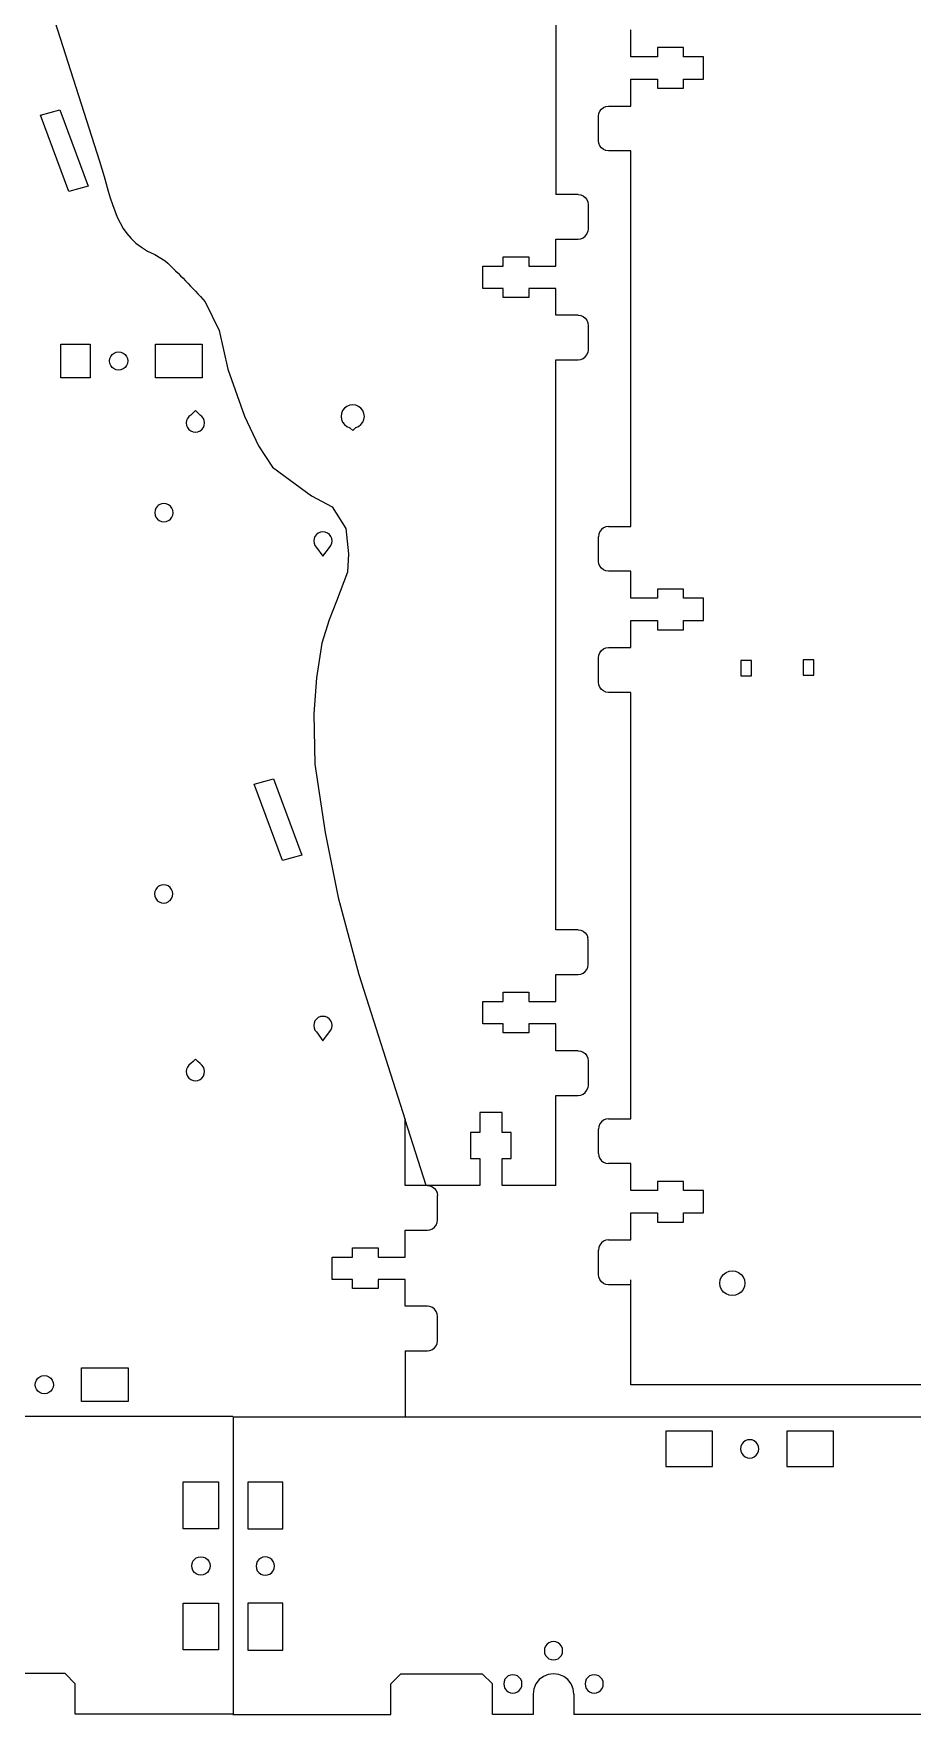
# Model space of a CAD drawing. Extents: x -217 to 602, y -128 to 416.
# Drawn here: x 201.7 to 374.6, y -127.7 to 202.8 of the extents above; entities that cross this region are included whole.
import ezdxf

# ---------------------------------------------------------------- set-up
doc = ezdxf.new("R2010")
doc.units = 0
doc.layers.add('Layer_1', color=7, linetype='CONTINUOUS')

msp = doc.modelspace()

# ---------------------------------------------------------------- linework, layer by layer
at = {"layer": 'Layer_1', "color": 2}
for points in [[(177.430176, 294.041775), (189.850988, 255.255168), (202.271799, 216.468561), (214.692611, 177.681951)], [(225.546477, 159.323883), (227.588075, 158.086943)], [(235.472565, 150.037144), (238.212607, 144.415616), (239.943883, 136.810012), (243.196195, 127.563644), (245.92427, 121.729603), (248.723836, 117.503317), (252.160233, 114.956303), (256.375464, 111.902295), (260.447446, 109.740978), (263.132022, 105.504241), (263.683612, 100.49509), (263.473286, 96.863209), (261.312319, 91.182169), (259.846053, 87.505699), (258.445519, 82.939649), (257.352904, 76.105917), (256.810397, 69.013066), (257.060189, 59.154112), (259.05002, 45.715393), (261.610972, 32.963255), (265.690785, 17.826263), (274.821184, -10.747755)]]:
    msp.add_lwpolyline(points, dxfattribs=at)
at = {"layer": 'Layer_1', "color": 5}
for points in [[(304.461446, 287.416467), (304.461446, 171.14935)], [(308.811394, 171.14935), (304.461446, 171.14935)], [(308.811394, 171.14935), (309.329018, 171.081334)], [(309.329018, 171.081334), (309.811392, 170.881916)], [(309.811392, 170.881916), (310.225609, 170.564727)], [(310.225609, 170.564727), (310.543448, 170.151356)], [(310.543448, 170.151356), (310.743205, 169.669941)], [(310.743205, 169.669941), (310.81139, 169.153333), (310.81139, 164.36295), (310.743205, 163.846342)], [(304.461446, 157.077524), (304.461446, 162.366933)], [(304.461446, 162.366933), (308.811394, 162.366933)], [(308.811394, 162.366933), (309.329018, 162.434949)], [(309.329018, 162.434949), (309.811392, 162.634339)], [(309.811392, 162.634339), (310.225609, 162.951556)], [(310.225609, 162.951556), (310.543448, 163.364927)], [(310.543448, 163.364927), (310.743205, 163.846342)], [(294.061529, 158.873953), (299.161454, 158.873953)], [(294.061529, 157.077524), (294.061529, 158.873953)], [(299.161454, 158.873953), (299.161454, 157.077524)], [(290.111575, 152.686316), (290.111575, 157.077524)], [(290.111575, 157.077524), (294.061529, 157.077524)], [(299.161454, 157.077524), (304.461446, 157.077524)], [(294.061529, 152.686316), (290.111575, 152.686316)], [(294.061529, 150.889915), (294.061529, 152.686316)], [(299.161454, 152.686316), (299.161454, 150.889915)], [(304.461446, 152.686316), (299.161454, 152.686316)], [(304.461446, 147.396935), (304.461446, 152.686316)], [(299.161454, 150.889915), (294.061529, 150.889915)], [(308.811394, 147.396935), (304.461446, 147.396935)], [(308.811394, 147.396935), (309.329018, 147.32892)], [(309.329018, 147.32892), (309.811392, 147.129501)], [(309.811392, 147.129501), (310.225609, 146.812312)], [(310.225609, 146.812312), (310.543448, 146.398913)], [(310.543448, 146.398913), (310.743205, 145.917526)], [(310.743205, 145.917526), (310.81139, 145.400918), (310.81139, 140.610535), (310.743205, 140.093927)], [(309.329018, 138.682534), (309.811392, 138.881924)], [(309.811392, 138.881924), (310.225609, 139.199113)], [(310.225609, 139.199113), (310.543448, 139.612512)], [(310.543448, 139.612512), (310.743205, 140.093927)], [(304.461446, 26.571562), (304.461446, 138.61449)], [(304.461446, 138.61449), (308.811394, 138.61449)], [(308.811394, 138.61449), (309.329018, 138.682534)], [(308.811394, 26.571562), (304.461446, 26.571562)], [(308.811394, 26.571562), (309.329018, 26.503575)], [(309.329018, 26.503575), (309.811392, 26.304157)], [(309.811392, 26.304157), (310.225609, 25.986939)], [(310.225609, 25.986939), (310.543448, 25.573568)], [(310.543448, 25.573568), (310.743205, 25.092153)], [(310.743205, 19.268554), (310.81139, 19.785162), (310.81139, 24.575574), (310.743205, 25.092153)], [(304.461446, 17.789145), (308.811394, 17.789145)], [(304.461446, 12.499736), (304.461446, 17.789145)], [(308.811394, 17.789145), (309.329018, 17.857161)], [(309.329018, 17.857161), (309.811392, 18.056579)], [(309.811392, 18.056579), (310.225609, 18.373769)], [(310.225609, 18.373769), (310.543448, 18.78714)], [(310.543448, 18.78714), (310.743205, 19.268554)], [(294.061529, 14.296166), (299.161454, 14.296166)], [(294.061529, 12.499736), (294.061529, 14.296166)], [(299.161454, 14.296166), (299.161454, 12.499736)], [(290.111575, 12.499736), (294.061529, 12.499736)], [(290.111575, 8.108528), (290.111575, 12.499736)], [(299.161454, 12.499736), (304.461446, 12.499736)], [(294.061529, 8.108528), (290.111575, 8.108528)], [(294.061529, 6.312155), (294.061529, 8.108528)], [(304.461446, 8.108528), (299.161454, 8.108528)], [(299.161454, 8.108528), (299.161454, 6.312155)], [(304.461446, 2.819119), (304.461446, 8.108528)], [(299.161454, 6.312155), (294.061529, 6.312155)], [(308.811394, 2.819119), (304.461446, 2.819119)], [(308.811394, 2.819119), (309.329018, 2.751132)], [(309.329018, 2.751132), (309.811392, 2.551714)], [(309.811392, 2.551714), (310.225609, 2.234524)], [(310.225609, 2.234524), (310.543448, 1.821125)], [(310.543448, 1.821125), (310.743205, 1.339767)], [(310.743205, 1.339767), (310.81139, 0.823131), (310.81139, -3.967253), (310.743205, -4.483861)], [(304.461446, -23.660437), (304.461446, -5.963241)], [(304.461446, -5.963241), (308.811394, -5.963241)], [(308.811394, -5.963241), (309.329018, -5.895254)], [(309.329018, -5.895254), (309.811392, -5.695836)], [(309.811392, -5.695836), (310.225609, -5.378646)], [(310.225609, -5.378646), (310.543448, -4.965247)], [(310.543448, -4.965247), (310.743205, -4.483861)], [(293.861518, -9.339155), (289.461561, -9.339155)], [(289.461561, -9.339155), (289.461561, -13.281235)], [(293.861518, -13.281235), (293.861518, -9.339155)], [(274.821114, -23.671867), (274.821114, -10.747755)], [(278.953327, -23.660437), (274.821458, -10.747416)], [(289.461561, -13.281235), (287.661576, -13.281235)], [(287.661576, -13.281235), (287.661576, -18.371057)], [(295.661503, -13.281235), (293.861518, -13.281235)], [(295.661503, -18.371085), (295.661503, -13.281235)], [(287.661576, -18.371085), (289.461561, -18.371085)], [(289.461561, -18.371085), (289.461561, -23.660466)], [(293.861518, -23.660437), (293.861518, -18.371057)], [(293.861518, -18.371085), (295.661503, -18.371085)], [(279.17109, -23.671867), (274.821114, -23.671867)], [(289.461561, -23.660437), (278.953327, -23.660437)], [(279.17109, -23.671867), (279.688713, -23.739883)], [(279.688713, -23.739883), (280.171059, -23.939273)], [(280.171059, -23.939273), (280.585305, -24.256462)], [(280.585305, -24.256462), (280.903144, -24.669862)], [(280.903144, -24.669862), (281.102929, -25.151276)], [(281.102929, -25.151276), (281.171029, -25.667856)], [(281.102929, -30.974875), (281.171029, -30.458268), (281.171029, -25.667856)], [(304.461446, -23.660437), (293.861518, -23.660437)], [(274.821114, -32.454228), (279.17109, -32.454228)], [(274.821114, -37.743665), (274.821114, -32.454228)], [(279.17109, -32.454228), (279.688713, -32.38624)], [(279.688713, -32.38624), (280.171059, -32.18685)], [(280.171059, -32.18685), (280.585305, -31.869661)], [(280.585305, -31.869661), (280.903144, -31.456262)], [(280.903144, -31.456262), (281.102929, -30.974875)], [(264.421225, -35.947236), (269.52115, -35.947236)], [(264.421225, -37.743665), (264.421225, -35.947236)], [(269.52115, -35.947236), (269.52115, -37.743665)], [(260.471214, -42.134845), (260.471214, -37.743665)], [(260.471214, -37.743665), (264.421225, -37.743665)], [(269.52115, -37.743665), (274.821114, -37.743665)], [(264.421225, -42.134845), (260.471214, -42.134845)], [(264.421225, -43.931246), (264.421225, -42.134845)], [(269.52115, -42.134845), (269.52115, -43.931246)], [(274.821114, -42.134845), (269.52115, -42.134845)], [(274.821114, -47.424282), (274.821114, -42.134845)], [(269.52115, -43.931246), (264.421225, -43.931246)], [(279.688713, -47.49227), (279.17109, -47.424282), (274.821114, -47.424282)], [(280.171059, -47.69166), (279.688713, -47.49227)], [(280.585305, -48.008849), (280.171059, -47.69166)], [(280.903144, -48.422276), (280.585305, -48.008849)], [(281.102929, -48.903663), (280.903144, -48.422276)], [(281.171029, -49.420242), (281.102929, -48.903663)], [(281.102929, -54.72729), (281.171029, -54.210682), (281.171029, -49.420242)], [(279.17109, -56.206643), (279.688713, -56.138655)], [(279.688713, -56.138655), (280.171059, -55.939237)], [(280.171059, -55.939237), (280.585305, -55.622076)], [(280.585305, -55.622076), (280.903144, -55.208677)], [(280.903144, -55.208677), (281.102929, -54.72729)], [(274.821114, -56.206643), (274.821114, -69.130784)], [(274.821114, -56.206643), (279.17109, -56.206643)], [(207.918868, -119.615795), (191.918844, -119.615795)], [(209.918864, -121.615791), (207.918868, -119.615795)], [(271.985684, -121.653186), (273.985708, -119.653218)], [(273.985708, -119.65319), (289.985704, -119.65319)], [(291.9857, -121.653186), (289.985704, -119.653218)], [(291.9857, -127.653174), (291.9857, -121.653186)], [(300.521596, -121.653186), (300.121997, -122.617906)], [(301.157273, -120.824751), (300.521596, -121.653186)], [(301.985708, -120.189073), (301.157273, -120.824751)], [(302.950428, -119.789503), (301.985708, -120.189073)], [(303.985704, -119.65319), (302.950428, -119.789475)], [(305.02098, -119.789503), (303.985704, -119.653218)], [(305.9857, -120.189073), (305.02098, -119.789503)], [(306.814135, -120.824751), (305.9857, -120.189073)], [(307.449813, -121.653186), (306.814135, -120.824751)], [(307.849411, -122.617906), (307.449813, -121.653186)], [(300.121997, -122.617906), (299.985712, -123.653182)], [(299.985712, -123.653182), (299.985712, -127.653174)], [(307.985696, -123.653182), (307.849411, -122.617906)], [(307.985696, -123.653182), (307.985696, -127.653174)], [(299.985712, -127.653174), (291.9857, -127.653174)], [(385.23576, -127.653174), (307.985753, -127.653174)]]:
    msp.add_lwpolyline(points, dxfattribs=at)
at = {"layer": 'Layer_1', "color": 4}
for points in [[(319.168949, 198.211571), (319.168949, 203.511563)], [(324.468942, 200.011556), (324.468942, 198.211571)], [(329.568951, 200.011556), (324.468942, 200.011556)], [(329.568951, 198.211571), (329.568951, 200.011556)], [(324.468942, 198.211571), (319.168949, 198.211571)], [(333.518962, 198.211571), (329.568951, 198.211571)], [(333.518962, 193.811557), (333.518962, 198.211571)], [(319.168949, 193.811557), (324.468942, 193.811557)], [(319.168949, 188.511565), (319.168949, 193.811557)], [(324.468942, 193.811557), (324.468942, 192.011572)], [(324.468942, 192.011572), (329.568951, 192.011572)], [(329.568951, 193.811557), (333.518962, 193.811557)], [(329.568951, 192.011572), (329.568951, 193.811557)], [(313.818947, 188.243623), (314.301322, 188.443408)], [(314.301322, 188.443408), (314.818945, 188.511565), (319.168949, 188.511565)], [(312.818949, 186.511569), (312.887106, 187.029193)], [(312.887106, 181.193938), (312.818949, 181.711562), (312.818949, 186.511569)], [(312.887106, 187.029193), (313.086919, 187.511567)], [(313.086919, 187.511567), (313.404758, 187.925785)], [(313.404758, 187.925785), (313.818947, 188.243623)], [(313.086919, 180.711564), (312.887106, 181.193938)], [(313.404758, 180.297346), (313.086919, 180.711564)], [(313.818947, 179.979508), (313.404758, 180.297346)], [(314.301322, 179.779722), (313.818947, 179.979508)], [(314.818945, 179.711566), (314.301322, 179.779722)], [(319.168949, 179.711566), (314.818945, 179.711566)], [(319.168949, 105.861602), (319.168949, 179.711566)], [(314.301322, 105.793445), (313.818947, 105.593632)], [(314.818945, 105.861602), (314.301322, 105.793445)], [(314.818945, 105.861602), (319.168949, 105.861602)], [(312.887106, 104.37923), (312.818949, 103.861578)], [(312.887106, 98.543947), (312.818949, 99.061599), (312.818949, 103.861578)], [(313.086919, 104.861604), (312.887106, 104.37923)], [(313.404758, 105.275793), (313.086919, 104.861604)], [(313.818947, 105.593632), (313.404758, 105.275793)], [(313.086919, 98.061601), (312.887106, 98.543947)], [(313.404758, 97.647383), (313.086919, 98.061601)], [(313.818947, 97.329544), (313.404758, 97.647383)], [(314.301322, 97.129731), (313.818947, 97.329544)], [(314.818945, 97.061603), (314.301322, 97.129731)], [(319.168949, 97.061603), (314.818945, 97.061603)], [(319.168949, 91.76161), (319.168949, 97.061603)], [(329.568951, 93.561596), (324.468942, 93.561596)], [(324.468942, 93.561596), (324.468942, 91.76161)], [(329.568951, 91.76161), (329.568951, 93.561596)], [(324.468942, 91.76161), (319.168949, 91.76161)], [(333.518962, 91.76161), (329.568951, 91.76161)], [(333.518962, 87.361597), (333.518962, 91.76161)], [(319.168949, 82.061604), (319.168949, 87.361597)], [(319.168949, 87.361597), (324.468942, 87.361597)], [(324.468942, 87.361597), (324.468942, 85.561583)], [(329.568951, 85.561583), (329.568951, 87.361597)], [(329.568951, 87.361597), (333.518962, 87.361597)], [(324.468942, 85.561583), (329.568951, 85.561583)], [(312.818949, 80.061608), (312.887106, 80.579232)], [(312.887106, 74.743977), (312.818949, 75.261601), (312.818949, 80.061608)], [(312.887106, 80.579232), (313.086919, 81.061606)], [(313.086919, 81.061606), (313.404758, 81.475824)], [(313.404758, 81.475824), (313.818947, 81.793663)], [(313.818947, 81.793663), (314.301322, 81.993448)], [(314.301322, 81.993448), (314.818945, 82.061604), (319.168949, 82.061604)], [(313.086919, 74.261603), (312.887106, 74.743977)], [(313.404758, 73.847386), (313.086919, 74.261603)], [(313.818947, 73.529547), (313.404758, 73.847386)], [(314.301322, 73.329762), (313.818947, 73.529547)], [(314.818945, 73.261605), (314.301322, 73.329762)], [(319.168949, -10.588384), (319.168949, 63.261605), (319.168949, 73.261605), (314.818945, 73.261605)], [(312.887106, -12.070728), (312.818949, -12.58838)], [(312.818949, -17.388359), (312.818949, -12.58838)], [(313.086919, -11.588382), (312.887106, -12.070728)], [(313.404758, -11.174164), (313.086919, -11.588382)], [(313.818947, -10.856326), (313.404758, -11.174164)], [(314.301322, -10.656512), (313.818947, -10.856326)], [(314.818945, -10.588384), (314.301322, -10.656512)], [(314.818945, -10.588384), (319.168949, -10.588384)], [(312.818949, -17.388359), (312.887106, -17.906011)], [(312.887106, -17.906011), (313.086919, -18.388357)], [(313.086919, -18.388357), (313.404758, -18.802603)], [(313.404758, -18.802603), (313.818947, -19.120441)], [(313.818947, -19.120441), (314.301322, -19.320255)], [(314.301322, -19.320255), (314.818945, -19.388383)], [(319.168949, -19.388383), (314.818945, -19.388383)], [(319.168949, -24.688404), (319.168949, -19.388383)], [(324.468942, -22.88839), (324.468942, -24.688404)], [(329.568951, -22.88839), (324.468942, -22.88839)], [(329.568951, -24.688404), (329.568951, -22.88839)], [(324.468942, -24.688404), (319.168949, -24.688404)], [(333.518962, -24.688404), (329.568951, -24.688404)], [(333.518962, -29.088389), (333.518962, -24.688404)], [(319.168949, -29.088389), (324.468942, -29.088389)], [(319.168949, -34.388381), (319.168949, -29.088389)], [(324.468942, -29.088389), (324.468942, -30.888402), (329.568951, -30.888402)], [(329.568951, -29.088389), (333.518962, -29.088389)], [(329.568951, -30.888402), (329.568951, -29.088389)], [(312.887106, -35.870754), (312.818949, -36.388377)], [(313.086919, -35.388379), (312.887106, -35.870754)], [(313.404758, -34.974162), (313.086919, -35.388379)], [(313.818947, -34.656351), (313.404758, -34.974162)], [(314.301322, -34.456538), (313.818947, -34.656351)], [(314.818945, -34.388381), (314.301322, -34.456538)], [(314.818945, -34.388381), (319.168949, -34.388381)], [(312.887106, -41.706037), (312.818949, -41.188385), (312.818949, -36.388377)], [(313.086919, -42.188383), (312.887106, -41.706037)], [(313.404758, -42.6026), (313.086919, -42.188383)], [(313.818947, -42.920439), (313.404758, -42.6026)], [(314.301322, -43.120224), (313.818947, -42.920439)], [(319.168949, -62.86514), (319.168949, -42.196257)], [(314.818945, -43.188381), (314.301322, -43.120224)], [(319.168949, -43.188381), (314.818945, -43.188381)], [(384.868928, -62.888367), (319.174763, -62.888367)]]:
    msp.add_lwpolyline(points, dxfattribs=at)
at = {"layer": 'Layer_1', "color": 7}
for points in [[(203.105069, 186.73897), (206.90347, 187.787651)], [(208.669503, 171.728501), (203.105069, 186.73897)], [(206.90347, 187.787651), (212.467904, 172.777182)], [(212.467904, 172.777182), (208.669503, 171.728501)], [(207.04683, 141.705907), (212.841755, 141.705907)], [(207.04683, 135.105915), (207.04683, 141.705907)], [(212.841784, 141.705907), (212.841784, 135.105915)], [(216.635725, 138.405939), (216.696996, 138.872255), (216.87663, 139.306792), (217.162408, 139.679918), (217.5348, 139.966261), (217.968463, 140.146262), (218.433819, 140.207646)], [(218.433819, 140.207646), (218.89926, 140.146262)], [(218.89926, 140.146262), (219.332895, 139.966261), (219.705315, 139.679918), (219.991093, 139.306792), (220.170671, 138.872255), (220.231942, 138.405939)], [(225.719245, 141.705907), (234.900865, 141.705907)], [(225.719245, 135.105915), (225.719245, 141.705907)], [(234.900865, 141.705907), (234.900865, 135.105915)], [(217.968463, 136.665616), (217.5348, 136.845589), (217.162408, 137.131932), (216.87663, 137.505086), (216.696996, 137.939623), (216.635725, 138.405939)], [(218.433819, 136.604232), (217.968463, 136.665616)], [(220.23197, 138.405939), (220.170671, 137.939623), (219.991093, 137.505086), (219.705315, 137.131932), (219.332895, 136.845589), (218.89926, 136.665616), (218.433819, 136.604232)], [(212.841784, 135.105915), (207.04683, 135.105915)], [(234.900865, 135.105915), (225.719245, 135.105915)], [(262.872775, 129.121374), (262.508803, 128.647858)], [(263.347117, 129.484735), (262.872775, 129.121374)], [(263.899576, 129.713197), (263.347117, 129.484735)], [(264.492405, 129.79117), (263.899576, 129.713197)], [(265.08527, 129.71334), (264.492405, 129.79117)], [(265.637801, 129.485058), (265.08527, 129.71334)], [(266.11225, 129.12184), (265.637801, 129.485058)], [(266.476366, 128.648396), (266.11225, 129.12184)], [(231.812846, 126.680848), (231.751576, 126.215858)], [(231.751576, 126.215858), (231.812959, 125.750954)], [(231.992565, 127.114087), (231.812846, 126.680848)], [(231.812959, 125.750954), (231.992847, 125.317714)], [(232.278569, 127.486197), (231.992565, 127.114087)], [(232.651328, 127.771749), (232.278569, 127.486197)], [(234.451313, 127.772003), (234.017199, 128.212919), (233.551307, 128.670938), (233.085414, 128.212806), (232.651328, 127.771749)], [(234.824157, 127.486564), (234.451313, 127.772003)], [(235.110246, 127.114567), (234.824157, 127.486564)], [(235.290134, 126.681327), (235.110246, 127.114567)], [(235.1105, 125.318138), (235.290275, 125.751433)], [(235.351546, 126.216366), (235.290134, 126.681327)], [(235.290275, 125.751433), (235.351546, 126.216366)], [(262.280019, 128.09644), (262.202045, 127.504761)], [(262.202045, 127.504761), (262.280198, 126.913046)], [(262.508803, 128.647858), (262.280019, 128.09644)], [(262.280198, 126.913046), (262.509126, 126.3617)], [(262.509126, 126.3617), (262.873206, 125.888292)], [(262.873206, 125.888292), (263.347692, 125.525038)], [(265.638375, 125.525361), (266.112753, 125.888759)], [(266.112753, 125.888759), (266.476725, 126.36231)], [(266.705294, 128.097051), (266.476366, 128.648396)], [(266.476725, 126.36231), (266.705438, 126.913656)], [(266.783411, 127.505407), (266.705294, 128.097051)], [(266.705438, 126.913656), (266.783411, 127.505407)], [(231.992847, 125.317714), (232.278964, 124.945689)], [(232.278964, 124.945689), (232.65178, 124.660278)], [(232.65178, 124.660278), (233.08595, 124.480897)], [(233.08595, 124.480897), (233.551815, 124.41974)], [(233.551815, 124.41974), (234.017651, 124.48101)], [(234.017651, 124.48101), (234.451765, 124.660532)], [(234.451765, 124.660532), (234.824496, 124.946056)], [(234.824496, 124.946056), (235.1105, 125.318138)], [(263.347692, 125.525038), (263.900151, 125.296756)], [(265.085952, 125.2969), (264.493052, 124.713876), (263.900151, 125.296756)], [(265.085952, 125.2969), (265.638375, 125.525361)], [(225.607829, 109.047742), (225.546587, 108.581858)], [(225.787605, 109.481893), (225.607829, 109.047742)], [(226.073609, 109.854725), (225.787605, 109.481893)], [(226.183591, 109.956077), (226.073609, 109.854725)], [(226.231512, 109.975939), (226.183591, 109.956071)], [(226.880454, 110.320713), (226.44634, 110.140831), (226.231512, 109.975939)], [(227.346318, 110.382114), (226.880454, 110.320713)], [(227.812211, 110.320849), (227.346318, 110.382114)], [(228.619197, 109.855089), (228.246353, 110.141091), (227.812211, 110.320849)], [(228.905285, 109.482338), (228.619197, 109.855089)], [(229.085174, 109.048238), (228.905285, 109.482338)], [(229.146585, 108.582374), (229.085174, 109.048238)], [(225.546587, 108.581858), (225.60797, 108.115993)], [(225.60797, 108.115993), (225.787859, 107.681893), (226.073976, 107.30914)], [(226.073976, 107.30914), (226.446791, 107.023142)], [(226.446791, 107.023142), (226.880962, 106.843383)], [(226.880962, 106.843383), (227.346826, 106.782115)], [(227.346826, 106.782115), (227.81269, 106.843516)], [(227.81269, 106.843516), (228.246805, 107.023398)], [(228.246805, 107.023398), (228.356787, 107.12475)], [(228.356787, 107.12475), (228.619535, 107.309507)], [(228.619535, 107.309507), (228.905539, 107.682339)], [(228.905539, 107.682339), (229.085315, 108.11649)], [(229.085315, 108.11649), (229.146585, 108.582374)], [(256.884425, 103.489778), (256.823155, 103.024845)], [(256.823155, 103.024845), (256.884566, 102.559884)], [(257.064201, 103.923074), (256.884425, 103.489778)], [(256.884566, 102.559884), (257.064455, 102.126645)], [(257.350205, 104.295156), (257.064201, 103.923074)], [(257.722936, 104.58068), (257.350205, 104.295156)], [(258.15705, 104.760202), (257.722936, 104.58068)], [(258.622886, 104.821472), (258.15705, 104.760202)], [(259.08875, 104.760314), (258.622886, 104.821472)], [(259.522921, 104.580934), (259.08875, 104.760314)], [(259.895736, 104.295523), (259.522921, 104.580934)], [(260.181853, 103.923497), (259.895736, 104.295523)], [(260.361742, 103.490258), (260.181853, 103.923497)], [(260.182135, 102.127125), (260.361854, 102.560364)], [(260.423125, 103.025353), (260.361742, 103.490258)], [(260.361854, 102.560364), (260.423125, 103.025353)], [(257.064455, 102.126645), (257.350543, 101.754648)], [(257.350543, 101.754648), (258.623394, 100.00583), (259.896131, 101.755015)], [(259.896131, 101.755015), (260.182135, 102.127125)], [(342.957037, 79.536458), (340.822393, 79.536458)], [(340.822393, 79.536458), (340.822393, 76.510959)], [(342.957037, 76.510959), (342.957037, 79.536458)], [(355.227749, 79.648147), (353.093105, 79.648147)], [(353.093105, 79.648147), (353.093105, 76.622649)], [(355.227749, 76.622649), (355.227749, 79.648147)], [(340.822393, 76.510959), (342.957037, 76.510959)], [(353.093105, 76.622649), (355.227749, 76.622649)], [(245.085252, 55.240895), (248.883653, 56.289576)], [(248.883653, 56.289576), (254.448087, 41.279108)], [(250.649686, 40.230426), (245.085252, 55.240895)], [(254.448087, 41.279108), (250.649686, 40.230426)], [(225.574894, 34.103221), (225.513623, 33.63734)], [(225.513623, 33.63734), (225.575035, 33.171473)], [(225.754641, 34.537372), (225.574894, 34.103221)], [(225.575035, 33.171473), (225.754923, 32.737373)], [(226.040645, 34.910207), (225.754641, 34.537372)], [(226.228549, 35.080777), (226.040645, 34.910207)], [(226.303168, 35.111694), (226.228549, 35.080777)], [(226.413404, 35.196313), (226.303168, 35.111694)], [(226.84749, 35.376196), (226.413404, 35.196313)], [(227.313383, 35.437596), (226.84749, 35.376196)], [(227.779247, 35.376328), (227.313383, 35.437596)], [(228.213389, 35.19657), (227.779247, 35.376328)], [(228.586233, 34.910571), (228.213389, 35.19657)], [(228.87235, 34.537818), (228.586233, 34.910571)], [(229.052239, 34.103721), (228.87235, 34.537818)], [(228.872604, 32.737819), (229.052351, 33.171972)], [(229.113622, 33.637854), (229.052239, 34.103721)], [(229.052351, 33.171972), (229.113622, 33.637854)], [(225.754923, 32.737373), (226.041012, 32.364622)], [(226.041012, 32.364622), (226.413856, 32.078624)], [(226.413856, 32.078624), (226.847998, 31.898865)], [(226.847998, 31.898865), (227.313891, 31.837597), (227.779755, 31.898998)], [(227.779755, 31.898998), (228.213841, 32.078881)], [(228.213841, 32.078881), (228.401745, 32.24945)], [(228.401745, 32.24945), (228.5866, 32.364986)], [(228.5866, 32.364986), (228.872604, 32.737819)], [(256.884424, 8.239778), (256.823154, 7.774845)], [(256.823154, 7.774845), (256.884565, 7.309884)], [(257.0642, 8.673074), (256.884424, 8.239778)], [(256.884565, 7.309884), (257.064454, 6.876645)], [(257.350204, 9.045156), (257.0642, 8.673074)], [(257.064454, 6.876645), (257.350542, 6.504648)], [(257.722934, 9.33068), (257.350204, 9.045156)], [(258.157049, 9.510202), (257.722934, 9.33068)], [(258.622885, 9.571472), (258.157049, 9.510202)], [(259.088749, 9.510314), (258.622885, 9.571472)], [(259.52292, 9.330934), (259.088749, 9.510314)], [(259.895735, 9.045523), (259.52292, 9.330934)], [(260.181852, 8.673497), (259.895735, 9.045523)], [(259.89613, 6.505015), (260.182134, 6.877125)], [(260.36174, 8.240258), (260.181852, 8.673497)], [(260.182134, 6.877125), (260.361853, 7.310364)], [(260.423124, 7.775353), (260.36174, 8.240258)], [(260.361853, 7.310364), (260.423124, 7.775353)], [(257.350542, 6.504648), (258.623393, 4.75583), (259.89613, 6.505015)], [(232.651723, 0.2701), (232.278964, -0.015453)], [(234.451708, 0.270354), (234.017594, 0.711269), (233.551702, 1.169288), (233.085809, 0.711156), (232.651723, 0.2701)], [(234.824552, -0.015086), (234.451708, 0.270354)], [(231.813241, -0.820802), (231.751971, -1.285792)], [(231.751971, -1.285792), (231.813354, -1.750696)], [(231.99296, -0.387563), (231.813241, -0.820802)], [(231.813354, -1.750696), (231.993242, -2.183936)], [(232.278964, -0.015453), (231.99296, -0.387563)], [(231.993242, -2.183936), (232.279359, -2.555961)], [(232.279359, -2.555961), (232.652175, -2.841372)], [(232.652175, -2.841372), (233.086346, -3.020753)], [(233.086346, -3.020753), (233.55221, -3.08191)], [(233.55221, -3.08191), (234.018046, -3.02064)], [(234.018046, -3.02064), (234.45216, -2.841118)], [(234.45216, -2.841118), (234.824891, -2.555594)], [(235.110641, -0.387083), (234.824552, -0.015086)], [(234.824891, -2.555594), (235.110895, -2.183512)], [(235.290529, -0.820322), (235.110641, -0.387083)], [(235.110895, -2.183512), (235.29067, -1.750216)], [(235.351941, -1.285284), (235.290529, -0.820322)], [(235.29067, -1.750216), (235.351941, -1.285284)], [(336.718966, -42.888378), (336.802448, -42.254253)], [(336.802448, -43.522475), (336.718966, -42.888378)], [(336.802448, -42.254253), (337.047191, -41.663365)], [(337.047191, -41.663365), (337.436545, -41.155957)], [(337.436545, -41.155957), (337.943952, -40.766604)], [(337.943952, -40.766604), (338.534841, -40.52186)], [(338.534841, -40.52186), (339.168966, -40.438379)], [(339.168966, -40.438379), (339.803063, -40.52186)], [(339.803063, -40.52186), (340.393951, -40.766604)], [(340.393951, -40.766604), (340.901359, -41.155957)], [(340.901359, -41.155957), (341.290712, -41.663365)], [(341.290712, -41.663365), (341.535484, -42.254253)], [(341.535484, -42.254253), (341.618965, -42.888378)], [(341.618965, -42.888378), (341.535484, -43.522475)], [(337.047191, -44.113364), (336.802448, -43.522475)], [(337.436545, -44.620771), (337.047191, -44.113364)], [(337.943952, -45.010125), (337.436545, -44.620771)], [(338.534841, -45.254896), (337.943952, -45.010125)], [(339.168966, -45.338378), (338.534841, -45.254896)], [(339.803063, -45.254896), (339.168966, -45.338378)], [(340.393951, -45.010125), (339.803063, -45.254896)], [(340.901359, -44.620771), (340.393951, -45.010125)], [(341.290712, -44.113364), (340.901359, -44.620771)], [(341.535484, -43.522475), (341.290712, -44.113364)], [(202.019972, -62.843352), (202.081328, -62.377996)], [(202.081328, -62.377996), (202.261329, -61.944333)], [(202.261329, -61.944333), (202.547672, -61.571941)], [(202.547672, -61.571941), (202.920798, -61.286163), (203.355335, -61.1065)], [(203.355335, -61.1065), (203.821679, -61.045258)], [(203.821679, -61.045258), (204.287995, -61.1065)], [(204.287995, -61.1065), (204.722532, -61.286163)], [(204.722532, -61.286163), (205.095658, -61.571941), (205.381973, -61.944333), (205.561974, -62.377996), (205.623414, -62.843352)], [(220.321547, -66.136801), (211.121611, -66.136801), (211.121611, -59.549988), (220.321547, -59.549988), (220.321547, -66.136801)], [(202.081328, -63.308765), (202.019972, -62.843352)], [(202.261329, -63.742456), (202.081328, -63.308765)], [(202.547672, -64.114848), (202.261329, -63.742456)], [(203.355335, -64.580261), (202.920798, -64.400598), (202.547672, -64.114848)], [(203.821679, -64.641475), (203.355335, -64.580261)], [(204.287995, -64.580261), (203.821679, -64.641475)], [(204.722532, -64.400598), (204.287995, -64.580261)], [(205.095658, -64.114848), (204.722532, -64.400598)], [(205.561974, -63.308765), (205.381973, -63.742456), (205.095658, -64.114848)], [(205.623414, -62.843352), (205.561974, -63.308765)], [(326.085736, -72.003213), (326.085736, -78.903208)], [(335.285729, -78.903208), (335.285729, -72.003213), (326.085736, -72.003213)], [(349.885706, -72.003213), (349.885706, -78.903208)], [(359.085727, -72.003213), (349.885706, -72.003213)], [(349.885706, -78.903208), (359.085727, -78.903208), (359.085783, -72.003213)], [(340.845394, -74.986895), (340.784011, -75.45321)], [(340.784011, -75.45321), (340.845394, -75.919526)], [(341.025395, -74.552329), (340.845394, -74.986895)], [(340.845394, -75.919554), (341.025395, -76.354064)], [(341.31171, -74.179203), (341.025395, -74.552329)], [(341.684864, -73.89286), (341.31171, -74.179203)], [(342.119402, -73.712859), (341.684864, -73.89286)], [(342.585717, -73.651476), (342.119402, -73.712859)], [(343.052033, -73.712859), (342.585717, -73.651504)], [(343.486599, -73.89286), (343.052033, -73.712859)], [(343.859725, -74.179203), (343.486599, -73.89286)], [(344.146068, -74.552329), (343.859725, -74.179203)], [(344.326069, -74.986895), (344.146068, -74.552329)], [(344.146068, -76.354064), (344.326069, -75.919526)], [(344.387452, -75.45321), (344.326069, -74.986895)], [(344.326069, -75.919554), (344.387452, -75.45321)], [(326.085736, -78.903208), (335.285729, -78.903208)], [(341.025395, -76.354064), (341.31171, -76.727218)], [(341.31171, -76.727218), (341.684864, -77.013532)], [(341.684864, -77.013532), (342.119402, -77.193534)], [(342.119402, -77.193534), (342.585717, -77.254917)], [(342.585717, -77.254917), (343.052033, -77.193534)], [(343.052033, -77.193534), (343.486599, -77.013532)], [(343.486599, -77.013532), (343.859725, -76.727218)], [(343.859725, -76.727218), (344.146068, -76.354064)], [(231.168843, -91.165792), (231.168843, -81.96577)], [(231.168843, -81.965799), (238.068838, -81.965799)], [(238.068838, -81.965799), (238.068838, -91.16582)], [(250.735705, -82.003193), (243.835682, -82.003193)], [(243.835682, -82.003193), (243.835682, -91.203186)], [(250.735705, -91.203186), (250.735705, -82.003193)], [(238.068838, -91.165792), (231.168843, -91.165792)], [(243.835682, -91.203186), (250.735705, -91.203186)], [(232.817134, -98.465808), (232.878517, -97.999492)], [(232.878517, -98.932124), (232.817134, -98.465808)], [(232.878517, -97.999464), (233.058518, -97.564955)], [(233.058518, -99.366661), (232.878517, -98.932124)], [(233.058518, -97.564955), (233.344833, -97.1918)], [(233.344833, -97.1918), (233.717987, -96.905458)], [(233.717987, -96.905458), (234.152525, -96.725485)], [(234.152525, -96.725485), (234.61884, -96.664073)], [(234.61884, -96.664073), (235.085184, -96.725485)], [(235.085184, -96.725485), (235.519722, -96.905458)], [(235.519722, -96.905458), (235.892876, -97.1918)], [(235.892876, -97.1918), (236.179191, -97.564955)], [(236.179191, -97.564955), (236.359192, -97.999492)], [(236.359192, -98.932124), (236.179191, -99.366661)], [(236.359192, -97.999464), (236.420575, -98.465808)], [(236.420575, -98.465808), (236.359192, -98.932124)], [(245.545356, -98.036887), (245.483973, -98.503202)], [(245.483973, -98.503202), (245.545356, -98.969518)], [(245.725357, -97.602321), (245.545356, -98.036887)], [(245.545356, -98.969518), (245.725357, -99.404056)], [(246.011672, -97.229195), (245.725357, -97.602321)], [(246.384826, -96.942852), (246.011672, -97.229195)], [(246.819364, -96.762851), (246.384826, -96.942852)], [(247.285708, -96.701468), (246.819364, -96.762851)], [(247.752023, -96.762851), (247.285708, -96.701468)], [(248.186561, -96.942852), (247.752023, -96.762851)], [(248.559715, -97.229195), (248.186561, -96.942852)], [(248.84603, -97.602321), (248.559715, -97.229195)], [(249.026031, -98.036887), (248.84603, -97.602321)], [(248.84603, -99.404056), (249.026031, -98.969518)], [(249.087414, -98.503202), (249.026031, -98.036887)], [(249.026031, -98.969518), (249.087414, -98.503202)], [(233.344833, -99.739816), (233.058518, -99.366661)], [(233.717987, -100.026102), (233.344833, -99.739816)], [(234.152525, -100.206103), (233.717987, -100.026102)], [(234.61884, -100.267543), (234.152525, -100.206131)], [(235.085184, -100.206103), (234.61884, -100.267515)], [(235.519722, -100.026102), (235.085184, -100.206103)], [(235.892876, -99.739816), (235.519722, -100.026102)], [(236.179191, -99.366661), (235.892876, -99.739816)], [(245.725357, -99.404056), (246.011672, -99.77721)], [(246.011672, -99.77721), (246.384826, -100.063524)], [(246.384826, -100.063524), (246.819364, -100.243526)], [(246.819364, -100.243526), (247.285708, -100.304909)], [(247.285708, -100.304937), (247.752023, -100.243526)], [(247.752023, -100.243526), (248.186561, -100.063524)], [(248.186561, -100.063524), (248.559715, -99.77721)], [(248.559715, -99.77721), (248.84603, -99.404056)], [(231.168843, -114.965789), (231.168843, -105.765768)], [(231.168843, -105.765796), (238.068838, -105.765796)], [(238.068838, -105.765796), (238.068838, -114.965789)], [(243.835682, -115.003184), (250.735705, -115.003184), (250.735705, -105.803191)], [(243.835682, -105.803191), (243.835682, -115.003184)], [(250.735705, -105.803191), (243.835682, -105.803191)], [(238.068838, -114.965789), (231.168843, -114.965789)], [(302.247046, -114.68732), (302.185691, -115.153185), (302.247046, -115.619077)], [(302.42685, -114.253178), (302.247046, -114.68732)], [(302.247046, -115.619077), (302.42685, -116.053191)], [(302.71291, -113.880391), (302.42685, -114.253178)], [(303.085698, -113.594358), (302.71291, -113.880391)], [(303.51984, -113.414526), (303.085698, -113.594358)], [(303.985704, -113.3532), (303.51984, -113.414526)], [(304.451568, -113.414526), (303.985704, -113.3532)], [(304.885711, -113.594358), (304.451568, -113.414526)], [(305.258498, -113.880391), (304.885711, -113.594358)], [(305.544559, -114.253178), (305.258498, -113.880391)], [(305.724362, -114.68732), (305.544559, -114.253178)], [(305.544559, -116.053191), (305.724362, -115.619077)], [(305.785689, -115.153185), (305.724362, -114.68732)], [(305.724362, -115.619077), (305.785689, -115.153185)], [(302.42685, -116.053191), (302.71291, -116.425979)], [(302.71291, -116.425979), (303.085698, -116.712039)], [(303.085698, -116.712039), (303.51984, -116.891843)], [(303.51984, -116.891843), (303.985704, -116.953198)], [(303.985704, -116.953198), (304.451568, -116.891843)], [(304.451568, -116.891843), (304.885711, -116.712039)], [(304.885711, -116.712039), (305.258498, -116.425979)], [(305.258498, -116.425979), (305.544559, -116.053191)], [(240.935566, -127.653428), (271.985684, -127.653174), (271.985684, -121.653186)], [(294.248163, -121.187322), (294.186836, -121.653186)], [(294.186836, -121.653186), (294.248163, -122.11905)], [(294.427966, -120.753179), (294.248163, -121.187322)], [(294.248163, -122.11905), (294.427966, -122.553192)], [(294.714027, -120.380392), (294.427966, -120.753179)], [(295.086814, -120.094331), (294.714027, -120.380392)], [(295.520957, -119.914528), (295.086814, -120.094331)], [(295.986821, -119.853201), (295.520957, -119.914528)], [(296.452685, -119.914528), (295.986821, -119.853201)], [(296.886828, -120.094331), (296.452685, -119.914528)], [(297.259615, -120.380392), (296.886828, -120.094331)], [(297.545675, -120.753179), (297.259615, -120.380392)], [(297.725479, -121.187322), (297.545675, -120.753179)], [(297.545675, -122.553192), (297.725479, -122.11905)], [(297.786834, -121.653186), (297.725479, -121.187322)], [(297.725479, -122.11905), (297.786834, -121.653186)], [(310.24703, -121.187322), (310.185703, -121.653186)], [(310.185703, -121.653186), (310.24703, -122.11905)], [(310.426918, -120.753179), (310.247086, -121.187322)], [(310.247086, -122.11905), (310.426918, -122.553192)], [(310.712922, -120.380392), (310.426862, -120.753179)], [(311.08571, -120.094331), (310.712922, -120.380392)], [(311.519824, -119.914528), (311.08571, -120.094331)], [(311.985745, -119.853201), (311.51988, -119.914528)], [(312.451637, -119.914528), (311.985745, -119.853201)], [(312.885695, -120.094331), (312.451581, -119.914528)], [(313.258482, -120.380392), (312.885695, -120.094331)], [(313.544543, -120.753179), (313.258482, -120.380392)], [(313.724375, -121.187322), (313.544543, -120.753179)], [(313.544543, -122.553192), (313.724375, -122.11905)], [(313.724375, -122.11905), (313.785702, -121.653186), (313.724375, -121.187322)], [(294.427966, -122.553192), (294.714027, -122.92598)], [(294.714027, -122.92598), (295.086814, -123.21204)], [(295.086814, -123.21204), (295.520957, -123.391844)], [(295.520957, -123.391844), (295.986821, -123.453199)], [(295.986821, -123.453199), (296.452685, -123.391844)], [(296.452685, -123.391844), (296.886828, -123.21204)], [(296.886828, -123.21204), (297.259615, -122.92598)], [(297.259615, -122.92598), (297.545675, -122.553192)], [(310.426862, -122.553192), (310.712922, -122.92598)], [(310.712979, -122.92598), (311.085766, -123.21204)], [(311.085766, -123.21204), (311.51988, -123.391844)], [(311.519824, -123.391844), (311.985688, -123.453199)], [(311.985745, -123.453199), (312.451637, -123.391844)], [(312.451581, -123.391844), (312.885695, -123.21204)], [(312.885695, -123.21204), (313.258482, -122.92598)], [(313.258482, -122.92598), (313.544543, -122.553192)]]:
    msp.add_lwpolyline(points, dxfattribs=at)
at = {"layer": 'Layer_1', "color": 3}
for points in [[(240.920693, -69.115741), (-55.079082, -69.115741)], [(240.968925, -69.115572), (240.968925, -127.615554), (209.918864, -127.615808), (209.918864, -121.615791)], [(240.985689, -69.153192), (536.985464, -69.153192)]]:
    msp.add_lwpolyline(points, dxfattribs=at)
at = {"layer": 'Layer_1', "color": 2}
for points in [[(214.692611, 177.681951), (217.365879, 169.402301), (217.641805, 162.798784), (225.546477, 159.323883)], [(227.588075, 158.086943), (230.374009, 155.553284), (232.929788, 152.807561), (235.472565, 150.037144)]]:
    msp.add_open_spline(points, degree=3, dxfattribs=at)

doc.saveas('drawing.dxf')
